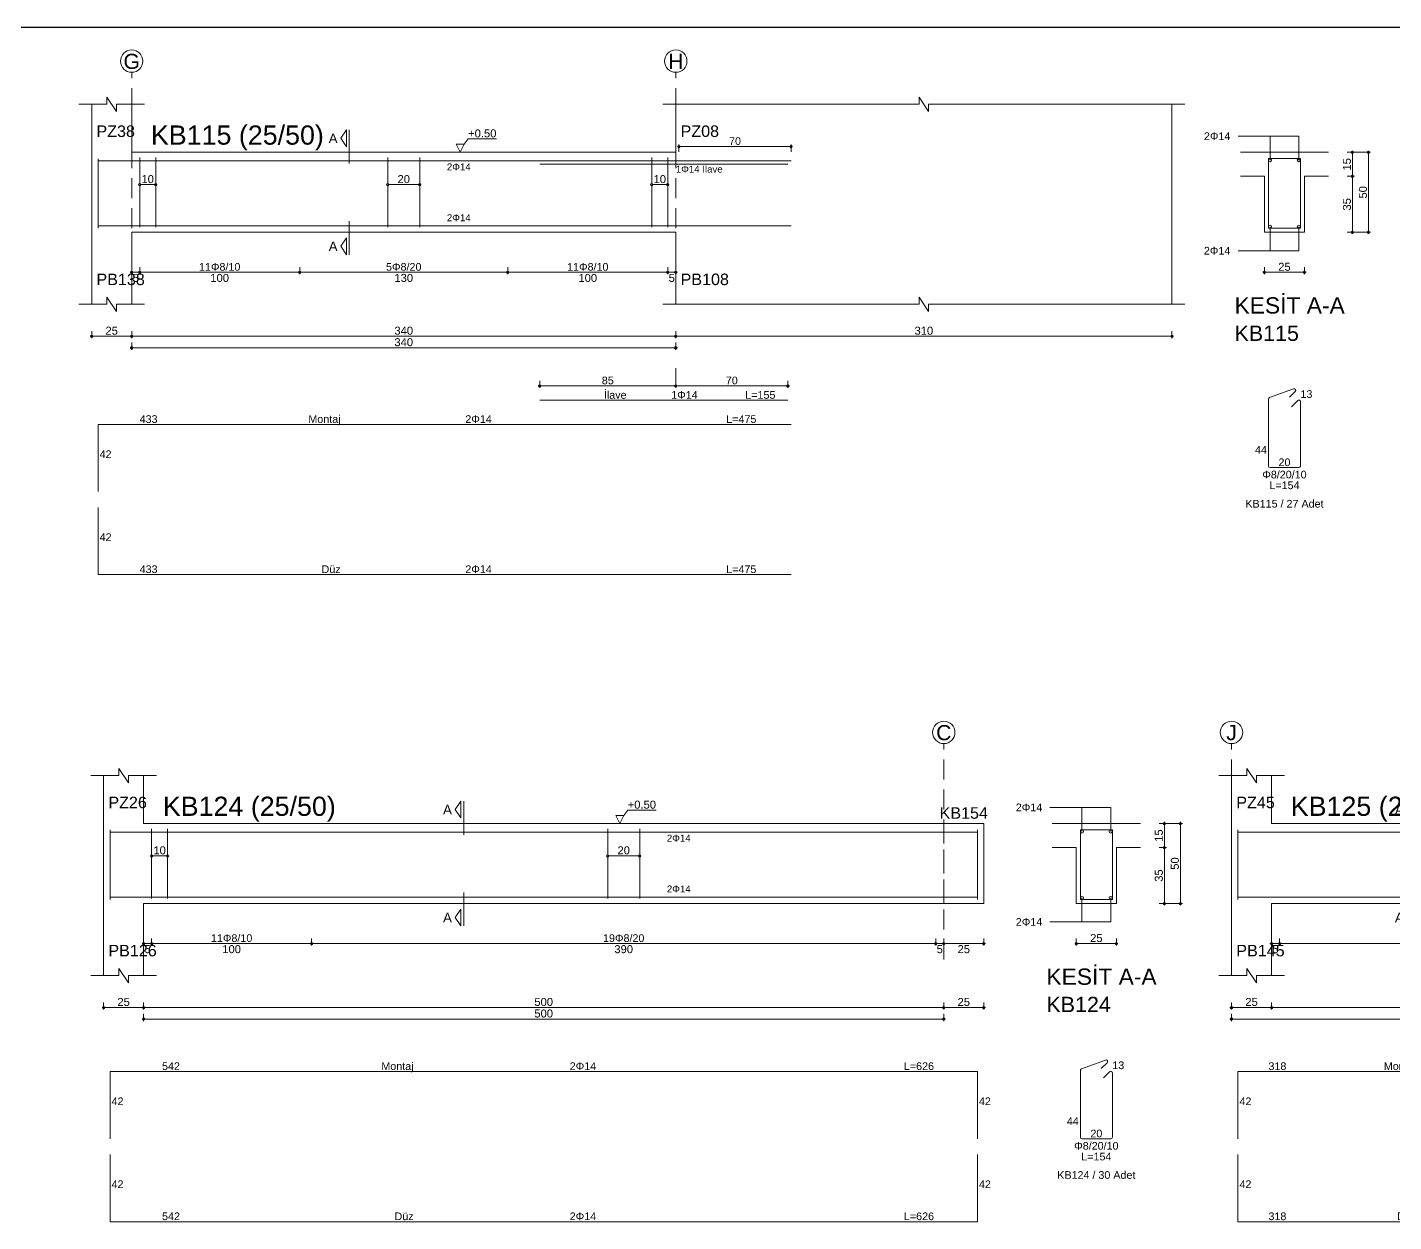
# Model space of a CAD drawing. Header units: millimetres. Extents: x 2232 to 85269, y -3593 to 5869.
# Drawn here: x 11130 to 12411, y -213 to 907 of the extents above; entities that cross this region are included whole.
import ezdxf

# ---------------------------------------------------------------- set-up
doc = ezdxf.new("R2010")
doc.units = ezdxf.units.MM
doc.linetypes.add('DASHDOT2', pattern=[12.7, 6.35, -3.175, 0, -3.175])
doc.linetypes.add('DASHED4', pattern=[18.75, 12.5, -6.25])
doc.layers.add('aks', color=251, linetype='DASHDOT2', lineweight=35)
for name, color, linetype in [('Donatı Topl. Uzun. Yazısı', 7, 'Continuous'), ('Donatı Uz. Yazısı', 7, 'Continuous'), ('Donatı Yazısı', 7, 'Continuous'), ('Donatı Çizgisi', 7, 'Continuous'), ('Kiriş', 7, 'Continuous'), ('Standart', 7, 'Continuous'), ('Ölçülendirme', 7, 'Continuous')]:
    doc.layers.add(name, color=color, linetype=linetype)
doc.styles.add('arial_1_18', font='arial.ttf', dxfattribs={"height": 0.2})

# ---------------------------------------------------------------- blocks, each defined once
blk = doc.blocks.new('IDE757Entity7346')
at = {"layer": 'aks', "color": 30, "linetype": 'DASHED4', "lineweight": 5}
for points in [[(47, 2016.8), (47, 2151.8)], [(387, 2016.8), (387, 2151.8)], [(387, 1955.8), (387, 1966.8)]]:
    blk.add_lwpolyline(points, dxfattribs=at)
at = {"layer": 'aks', "color": 1, "linetype": 'Continuous', "lineweight": 5}
for centre in [(47, 2158.8), (387, 2158.8)]:
    blk.add_circle(centre, 7, dxfattribs=at)
at = {"layer": 'Donatı Çizgisi', "color": 5, "linetype": 'Continuous', "lineweight": 5}
for points in [[(26, 2054.4), (26, 2097.8)], [(26, 2096.4), (459, 2096.4)], [(52, 2055), (52, 2098.6)], [(62, 2055), (62, 2098.6)], [(207, 2055), (207, 2098.6)], [(227, 2055), (227, 2098.6)], [(302, 2094.4), (457, 2094.4)], [(372, 2055), (372, 2098.6)], [(382, 2055), (382, 2098.6)], [(757.33, 2054.3), (757.33, 2097.9)], [(757.33, 2097.9), (777.33, 2097.9)], [(777.33, 2054.3), (777.33, 2097.9)], [(26, 2055.8), (459, 2055.8)], [(757.33, 2054.3), (777.33, 2054.3)], [(302, 1946.8), (457, 1946.8)], [(757.33, 1905.72), (757.33, 1947.59)], [(758.01, 1948.54), (773.01, 1954.01)], [(770.44, 1948.69), (774.08, 1952.33)], [(771.82, 1942.78), (775.59, 1946.56)], [(777.33, 1905.72), (777.33, 1945.84)], [(26, 1889.7), (26, 1931.7)], [(26, 1931.7), (459, 1931.7)], [(758.35, 1904.7), (776.31, 1904.7)], [(26, 1837.85), (26, 1879.85)], [(26, 1837.85), (459, 1837.85)]]:
    blk.add_lwpolyline(points, dxfattribs=at)
for centre in [(758.33, 2096.9), (776.33, 2096.9), (758.33, 2055.3), (776.33, 2055.3)]:
    blk.add_circle(centre, 1, dxfattribs=at)
for centre, start, end in [((758.35, 1947.59), 110, 180), ((773.36, 1953.05), 315, 110), ((776.31, 1945.84), 0, 135), ((758.35, 1905.72), 180, 270), ((776.31, 1905.72), 270, 0)]:
    blk.add_arc(centre, 1.02, start, end, dxfattribs=at)
at = {"layer": 'Kiriş', "color": 1, "linetype": 'Continuous', "lineweight": 5}
for points in [[(31.5, 2131.8), (31.5, 2136.3)], [(37.5, 2127.3), (31.5, 2136.3)], [(539, 2131.8), (539, 2136.3)], [(545, 2127.3), (539, 2136.3)], [(14, 2131.8), (31.5, 2131.8)], [(22, 2006.8), (22, 2131.8)], [(37.5, 2127.3), (37.5, 2131.8)], [(37.5, 2131.8), (55, 2131.8)], [(47, 2101.8), (47, 2131.8)], [(379, 2131.8), (539, 2131.8)], [(387, 2101.8), (387, 2131.8)], [(545, 2131.8), (705, 2131.8)], [(545, 2127.3), (545, 2131.8)], [(697, 2006.8), (697, 2131.8)], [(47, 2101.8), (387, 2101.8)], [(739.83, 2101.8), (794.83, 2101.8)], [(739.83, 2086.8), (754.83, 2086.8)], [(754.83, 2051.8), (754.83, 2086.8)], [(779.83, 2086.8), (794.83, 2086.8)], [(779.83, 2051.8), (779.83, 2086.8)], [(47, 2051.8), (387, 2051.8)], [(47, 2006.8), (47, 2051.8)], [(387, 2006.8), (387, 2051.8)], [(754.83, 2051.8), (779.83, 2051.8)], [(14, 2006.8), (31.5, 2006.8)], [(37.5, 2002.3), (31.5, 2011.3)], [(31.5, 2006.8), (31.5, 2011.3)], [(37.5, 2006.8), (55, 2006.8)], [(37.5, 2002.3), (37.5, 2006.8)], [(379, 2006.8), (539, 2006.8)], [(545, 2002.3), (539, 2011.3)], [(539, 2006.8), (539, 2011.3)], [(545, 2006.8), (705, 2006.8)], [(545, 2002.3), (545, 2006.8)]]:
    blk.add_lwpolyline(points, dxfattribs=at)
at = {"layer": 'Ölçülendirme', "color": 1, "linetype": 'Continuous', "lineweight": 5}
for points in [[(177.75, 2110.55), (181.25, 2115.8)], [(181.25, 2105.3), (177.75, 2110.55)], [(181.25, 2105.3), (181.25, 2115.8)], [(183, 2094.8), (183, 2115.8)], [(254.75, 2106.8), (257.25, 2110.13)], [(257.25, 2110.13), (274.93, 2110.13)], [(738.33, 2111.9), (776.33, 2111.9)], [(758.33, 2096.9), (758.33, 2111.9)], [(776.33, 2096.9), (776.33, 2111.9)], [(252.25, 2101.8), (249.75, 2106.8)], [(249.75, 2106.8), (254.75, 2106.8)], [(254.75, 2106.8), (252.25, 2101.8)], [(252.25, 2101.8), (252.25, 2101.8)], [(388, 2105.4), (460, 2105.4)], [(389, 2102.15), (389, 2106.65)], [(459, 2102.15), (459, 2106.65)], [(806.58, 2101.8), (821.08, 2101.8)], [(809.83, 2050.8), (809.83, 2102.8)], [(819.83, 2050.8), (819.83, 2102.8)], [(806.58, 2086.8), (811.08, 2086.8)], [(52, 2081.6), (62, 2081.6)], [(207, 2081.6), (227, 2081.6)], [(372, 2081.6), (382, 2081.6)], [(183, 2037.8), (183, 2058.8)], [(758.33, 2040.3), (758.33, 2055.3)], [(776.33, 2040.3), (776.33, 2055.3)], [(806.58, 2051.8), (821.08, 2051.8)], [(177.75, 2043.05), (181.25, 2048.3)], [(181.25, 2037.8), (177.75, 2043.05)], [(181.25, 2037.8), (181.25, 2048.3)], [(738.33, 2040.3), (776.33, 2040.3)], [(46, 2026.8), (388, 2026.8)], [(47, 2025.55), (47, 2030.05)], [(52, 2025.55), (52, 2030.05)], [(152, 2025.55), (152, 2030.05)], [(282, 2025.55), (282, 2030.05)], [(382, 2025.55), (382, 2030.05)], [(387, 2025.55), (387, 2030.05)], [(753.83, 2026.8), (780.83, 2026.8)], [(754.83, 2025.55), (754.83, 2030.05)], [(779.83, 2025.55), (779.83, 2030.05)], [(22, 1985.55), (22, 1990.05)], [(47, 1985.55), (47, 1990.05)], [(387, 1985.55), (387, 1990.05)], [(697, 1985.55), (697, 1990.05)], [(21, 1986.8), (698, 1986.8)], [(47, 1978.35), (47, 1982.85)], [(387, 1978.35), (387, 1982.85)], [(46, 1979.6), (388, 1979.6)], [(301, 1955.8), (388, 1955.8)], [(302, 1954.55), (302, 1959.05)], [(386, 1955.8), (458, 1955.8)], [(387, 1954.55), (387, 1959.05)], [(387, 1954.55), (387, 1959.05)], [(457, 1954.55), (457, 1959.05)]]:
    blk.add_lwpolyline(points, dxfattribs=at)
for centre in [(389, 2105.4), (459, 2105.4), (809.83, 2101.8), (819.83, 2101.8), (809.83, 2086.8), (52, 2081.6), (62, 2081.6), (207, 2081.6), (227, 2081.6), (372, 2081.6), (382, 2081.6), (809.83, 2051.8), (819.83, 2051.8), (47, 2026.8), (52, 2026.8), (52, 2026.8), (152, 2026.8), (152, 2026.8), (282, 2026.8), (282, 2026.8), (382, 2026.8), (382, 2026.8), (387, 2026.8), (754.83, 2026.8), (779.83, 2026.8), (22, 1986.8), (47, 1986.8), (47, 1986.8), (387, 1986.8), (387, 1986.8), (697, 1986.8), (47, 1979.6), (387, 1979.6), (302, 1955.8), (387, 1955.8), (387, 1955.8), (457, 1955.8)]:
    blk.add_circle(centre, 0.75, dxfattribs=at)
at = {"layer": 'aks', "color": 1, "linetype": 'Continuous', "lineweight": 5, "style": 'arial_1_18'}
for s, p in [('G', (41.87, 2153.92)), ('H', (382.24, 2153.92))]:
    blk.add_text(s, height=9.45, dxfattribs=at).set_placement(p)
at = {"layer": 'Donatı Topl. Uzun. Yazısı', "color": 1, "linetype": 'Continuous', "lineweight": 5, "style": 'arial_1_18'}
for s, p in [('L=155', (430.42, 1947.76)), ('L=475', (418.52, 1932.66)), ('L=154', (757.92, 1891.26)), ('L=475', (418.52, 1838.81))]:
    blk.add_text(s, height=4.8, dxfattribs=at).set_placement(p)
at = {"layer": 'Donatı Uz. Yazısı', "color": 1, "linetype": 'Continuous', "lineweight": 5, "style": 'arial_1_18'}
for s, p in [('13', (777.33, 1948.3)), ('433', (51.98, 1932.66)), ('42', (26.96, 1910.7)), ('44', (748.92, 1913.42)), ('20', (763.61, 1905.66)), ('42', (26.96, 1858.85)), ('433', (51.98, 1838.81))]:
    blk.add_text(s, height=4.8, dxfattribs=at).set_placement(p)
at = {"layer": 'Donatı Yazısı', "color": 5, "linetype": 'Continuous', "lineweight": 5, "style": 'arial_1_18'}
for s, height, p in [('2Φ14', 4.8, (717, 2109.5)), ('1Φ14 İlave', 4.32, (387, 2089.12)), ('2Φ14', 4.8, (717, 2037.9)), ('1Φ14', 4.8, (384.15, 1947.76)), ('2Φ14', 4.8, (255.49, 1932.66)), ('Φ8/20/10', 4.8, (753.47, 1897.98)), ('KB115 / 27 Adet', 4.8, (742.92, 1879.74)), ('2Φ14', 4.8, (255.49, 1838.81))]:
    blk.add_text(s, height=height, dxfattribs=at).set_placement(p)
for p in [(243.96, 2090.52), (243.96, 2058.76)]:
    blk.add_text('2Φ14', height=4.32, rotation=360, dxfattribs=at).set_placement(p)
at = {"layer": 'Donatı Yazısı', "color": 1, "linetype": 'Continuous', "lineweight": 5, "style": 'arial_1_18'}
for s, p in [('İlave', (342.08, 1947.76)), ('Montaj', (157.42, 1932.66)), ('Düz', (165.63, 1838.81))]:
    blk.add_text(s, height=4.8, dxfattribs=at).set_placement(p)
at = {"layer": 'Kiriş', "color": 1, "linetype": 'Continuous', "lineweight": 5, "style": 'arial_1_18'}
for s, height, p in [('PZ38', 7.2, (25, 2111.4)), ('KB115 (25/50)', 12, (59, 2106.6)), ('PZ08', 7.2, (390, 2111.4)), ('PB138', 7.2, (25, 2018.8)), ('PB108', 7.2, (390, 2018.8)), ('KESİT A-A', 10.2, (736.13, 2001)), ('KB115', 9.6, (736.13, 1983.92))]:
    blk.add_text(s, height=height, dxfattribs=at).set_placement(p)
at = {"layer": 'Ölçülendirme', "color": 1, "linetype": 'Continuous', "lineweight": 5, "style": 'arial_1_18'}
for s, height, p in [('A', 5.95, (170.11, 2107.57)), ('+0.50', 5, (257.25, 2111.13)), ('70', 4.8, (420.27, 2106.4)), ('A', 5.95, (170.11, 2040.07)), ('25', 5, (763.45, 2027.76)), ('5', 5, (47.56, 2020.8)), ('100', 5, (96.17, 2020.8)), ('130', 5, (211.17, 2020.8)), ('100', 5, (326.17, 2020.8)), ('5', 5, (382.56, 2020.8)), ('25', 5, (30.62, 1987.8)), ('340', 5, (211.17, 1987.8)), ('310', 5, (536.17, 1987.8)), ('340', 5, (211.17, 1980.6))]:
    blk.add_text(s, height=height, dxfattribs=at).set_placement(p)
for s, rotation, p in [('15', 90, (808.87, 2090.42)), ('10', 360, (53.12, 2082.56)), ('20', 360, (213.12, 2082.56)), ('10', 360, (373.12, 2082.56)), ('50', 90, (818.87, 2072.92)), ('35', 90, (808.87, 2065.42))]:
    blk.add_text(s, height=5, rotation=rotation, dxfattribs=at).set_placement(p)
at = {"layer": 'Ölçülendirme', "color": 5, "linetype": 'Continuous', "lineweight": 5, "style": 'arial_1_18'}
for s, p in [('11Φ8/10', (89.07, 2027.8)), ('5Φ8/20', (205.94, 2027.8)), ('11Φ8/10', (319.07, 2027.8)), ('85', (340.77, 1956.8)), ('70', (418.27, 1956.8))]:
    blk.add_text(s, height=4.8, dxfattribs=at).set_placement(p)
blk = doc.blocks.new('IDE757Entity7353')
at = {"layer": 'aks', "color": 30, "linetype": 'DASHED4', "lineweight": 5}
blk.add_lwpolyline([(6329.79, 2001.7), (6329.79, 2136.7)], dxfattribs=at)
at = {"layer": 'aks', "color": 1, "linetype": 'Continuous', "lineweight": 5}
blk.add_circle((6329.79, 2143.7), 7, dxfattribs=at)
at = {"layer": 'Donatı Çizgisi', "color": 5, "linetype": 'Continuous', "lineweight": 5}
for points in [[(5834.79, 2039.9), (5834.79, 2083.5)], [(5844.79, 2039.9), (5844.79, 2083.5)], [(6119.79, 2039.9), (6119.79, 2083.5)], [(6139.79, 2039.9), (6139.79, 2083.5)], [(5808.79, 2039.3), (5808.79, 2082.7)], [(5808.79, 2081.3), (6350.79, 2081.3)], [(6350.79, 2039.3), (6350.79, 2082.7)], [(6415.12, 2039.2), (6415.12, 2082.8)], [(6415.12, 2082.8), (6435.12, 2082.8)], [(6435.12, 2039.2), (6435.12, 2082.8)], [(5808.79, 2040.7), (6350.79, 2040.7)], [(6415.12, 2039.2), (6435.12, 2039.2)], [(6415.8, 1933.44), (6430.8, 1938.91)], [(5808.79, 1889.7), (5808.79, 1931.7)], [(5808.79, 1931.7), (6350.79, 1931.7)], [(6350.79, 1889.7), (6350.79, 1931.7)], [(6415.12, 1890.62), (6415.12, 1932.49)], [(6428.23, 1933.59), (6431.87, 1937.23)], [(6429.61, 1927.68), (6433.38, 1931.46)], [(6435.12, 1890.62), (6435.12, 1930.74)], [(6416.14, 1889.6), (6434.1, 1889.6)], [(5808.79, 1837.85), (5808.79, 1879.85)], [(6350.79, 1837.85), (6350.79, 1879.85)], [(5808.79, 1837.85), (6350.79, 1837.85)]]:
    blk.add_lwpolyline(points, dxfattribs=at)
for centre in [(6416.12, 2081.8), (6434.12, 2081.8), (6416.12, 2040.2), (6434.12, 2040.2)]:
    blk.add_circle(centre, 1, dxfattribs=at)
for centre, start, end in [((6431.15, 1937.95), 315, 110), ((6416.14, 1932.49), 110, 180), ((6434.1, 1930.74), 0, 135), ((6416.14, 1890.62), 180, 270), ((6434.1, 1890.62), 270, 0)]:
    blk.add_arc(centre, 1.02, start, end, dxfattribs=at)
at = {"layer": 'Kiriş', "color": 1, "linetype": 'Continuous', "lineweight": 5}
for points in [[(5814.29, 2116.7), (5814.29, 2121.2)], [(5820.29, 2112.2), (5814.29, 2121.2)], [(5796.79, 2116.7), (5814.29, 2116.7)], [(5804.79, 1991.7), (5804.79, 2116.7)], [(5820.29, 2112.2), (5820.29, 2116.7)], [(5820.29, 2116.7), (5837.79, 2116.7)], [(5829.79, 2086.7), (5829.79, 2116.7)], [(5829.79, 2086.7), (6354.79, 2086.7)], [(6354.79, 2036.7), (6354.79, 2086.7)], [(6397.62, 2086.7), (6452.62, 2086.7)], [(6397.62, 2071.7), (6412.62, 2071.7)], [(6412.62, 2036.7), (6412.62, 2071.7)], [(6437.62, 2071.7), (6452.62, 2071.7)], [(6437.62, 2036.7), (6437.62, 2071.7)], [(5829.79, 2036.7), (6354.79, 2036.7)], [(5829.79, 1991.7), (5829.79, 2036.7)], [(6412.62, 2036.7), (6437.62, 2036.7)], [(5796.79, 1991.7), (5814.29, 1991.7)], [(5820.29, 1987.2), (5814.29, 1996.2)], [(5814.29, 1991.7), (5814.29, 1996.2)], [(5820.29, 1991.7), (5837.79, 1991.7)], [(5820.29, 1987.2), (5820.29, 1991.7)]]:
    blk.add_lwpolyline(points, dxfattribs=at)
at = {"layer": 'Kiriş', "color": 1, "linetype": 'DASHED4', "lineweight": 5}
for points in [[(6329.79, 2036.7), (6329.79, 2086.7)], [(6354.79, 2036.7), (6354.79, 2086.7)]]:
    blk.add_lwpolyline(points, dxfattribs=at)
at = {"layer": 'Ölçülendirme', "color": 1, "linetype": 'Continuous', "lineweight": 5}
for points in [[(6024.54, 2095.45), (6028.04, 2100.7)], [(6028.04, 2090.2), (6028.04, 2100.7)], [(6029.79, 2079.7), (6029.79, 2100.7)], [(6028.04, 2090.2), (6024.54, 2095.45)], [(6129.79, 2091.7), (6132.29, 2095.03)], [(6132.29, 2095.03), (6149.97, 2095.03)], [(6396.12, 2096.8), (6434.12, 2096.8)], [(6416.12, 2081.8), (6416.12, 2096.8)], [(6434.12, 2081.8), (6434.12, 2096.8)], [(6127.29, 2086.7), (6124.79, 2091.7)], [(6124.79, 2091.7), (6129.79, 2091.7)], [(6129.79, 2091.7), (6127.29, 2086.7)], [(6127.29, 2086.7), (6127.29, 2086.7)], [(6464.37, 2086.7), (6478.87, 2086.7)], [(6467.62, 2035.7), (6467.62, 2087.7)], [(6477.62, 2035.7), (6477.62, 2087.7)], [(5834.79, 2066.5), (5844.79, 2066.5)], [(6119.79, 2066.5), (6139.79, 2066.5)], [(6464.37, 2071.7), (6468.87, 2071.7)], [(6029.79, 2022.7), (6029.79, 2043.7)], [(6024.54, 2027.95), (6028.04, 2033.2)], [(6028.04, 2022.7), (6028.04, 2033.2)], [(6416.12, 2025.2), (6416.12, 2040.2)], [(6434.12, 2025.2), (6434.12, 2040.2)], [(6464.37, 2036.7), (6478.87, 2036.7)], [(6028.04, 2022.7), (6024.54, 2027.95)], [(6396.12, 2025.2), (6434.12, 2025.2)], [(5829.79, 2010.45), (5829.79, 2014.95)], [(5834.79, 2010.45), (5834.79, 2014.95)], [(5934.79, 2010.45), (5934.79, 2014.95)], [(6324.79, 2010.45), (6324.79, 2014.95)], [(6329.79, 2010.45), (6329.79, 2014.95)], [(6354.79, 2010.45), (6354.79, 2014.95)], [(6412.62, 2010.45), (6412.62, 2014.95)], [(6437.62, 2010.45), (6437.62, 2014.95)], [(5828.79, 2011.7), (6355.79, 2011.7)], [(6411.62, 2011.7), (6438.62, 2011.7)], [(5804.79, 1970.45), (5804.79, 1974.95)], [(5829.79, 1970.45), (5829.79, 1974.95)], [(6329.79, 1970.45), (6329.79, 1974.95)], [(6354.79, 1970.45), (6354.79, 1974.95)], [(5803.79, 1971.7), (6355.79, 1971.7)], [(5828.79, 1964.5), (6330.79, 1964.5)], [(5829.79, 1963.25), (5829.79, 1967.75)], [(6329.79, 1963.25), (6329.79, 1967.75)]]:
    blk.add_lwpolyline(points, dxfattribs=at)
for centre in [(6467.62, 2086.7), (6477.62, 2086.7), (5834.79, 2066.5), (5844.79, 2066.5), (6119.79, 2066.5), (6139.79, 2066.5), (6467.62, 2071.7), (6467.62, 2036.7), (6477.62, 2036.7), (5829.79, 2011.7), (5834.79, 2011.7), (5834.79, 2011.7), (5934.79, 2011.7), (5934.79, 2011.7), (6324.79, 2011.7), (6324.79, 2011.7), (6329.79, 2011.7), (6329.79, 2011.7), (6354.79, 2011.7), (6412.62, 2011.7), (6437.62, 2011.7), (5804.79, 1971.7), (5829.79, 1971.7), (5829.79, 1971.7), (6329.79, 1971.7), (6329.79, 1971.7), (6354.79, 1971.7), (5829.79, 1964.5), (6329.79, 1964.5)]:
    blk.add_circle(centre, 0.75, dxfattribs=at)
at = {"layer": 'aks', "color": 1, "linetype": 'Continuous', "lineweight": 5, "style": 'arial_1_18'}
blk.add_text('C', height=9.45, dxfattribs=at).set_placement((6325.03, 2138.82))
at = {"layer": 'Donatı Topl. Uzun. Yazısı', "color": 1, "linetype": 'Continuous', "lineweight": 5, "style": 'arial_1_18'}
for s, p in [('L=626', (6304.86, 1932.66)), ('L=154', (6415.71, 1876.16)), ('L=626', (6304.86, 1838.81))]:
    blk.add_text(s, height=4.8, dxfattribs=at).set_placement(p)
at = {"layer": 'Donatı Uz. Yazısı', "color": 1, "linetype": 'Continuous', "lineweight": 5, "style": 'arial_1_18'}
for s, p in [('542', (5841.31, 1932.66)), ('13', (6435.12, 1933.2)), ('42', (5809.75, 1910.7)), ('42', (6351.75, 1910.7)), ('44', (6406.71, 1898.32)), ('20', (6421.4, 1890.56)), ('42', (5809.75, 1858.85)), ('42', (6351.75, 1858.85)), ('542', (5841.31, 1838.81))]:
    blk.add_text(s, height=4.8, dxfattribs=at).set_placement(p)
at = {"layer": 'Donatı Yazısı', "color": 5, "linetype": 'Continuous', "lineweight": 5, "style": 'arial_1_18'}
for s, p in [('2Φ14', (6374.79, 2094.4)), ('2Φ14', (6374.79, 2022.8)), ('2Φ14', (6096.05, 1932.66)), ('Φ8/20/10', (6411.26, 1882.88)), ('KB124 / 30 Adet', (6400.7, 1864.64)), ('2Φ14', (6096.05, 1838.81))]:
    blk.add_text(s, height=4.8, dxfattribs=at).set_placement(p)
for p in [(6156.75, 2075.42), (6156.75, 2043.66)]:
    blk.add_text('2Φ14', height=4.32, rotation=360, dxfattribs=at).set_placement(p)
at = {"layer": 'Donatı Yazısı', "color": 1, "linetype": 'Continuous', "lineweight": 5, "style": 'arial_1_18'}
for s, p in [('Montaj', (5978.36, 1932.66)), ('Düz', (5986.57, 1838.81))]:
    blk.add_text(s, height=4.8, dxfattribs=at).set_placement(p)
at = {"layer": 'Kiriş', "color": 1, "linetype": 'Continuous', "lineweight": 5, "style": 'arial_1_18'}
for s, height, p in [('PZ26', 7.2, (5807.79, 2096.3)), ('KB124 (25/50)', 12, (5841.79, 2091.5)), ('KB154', 7.2, (6327.19, 2089.7)), ('PB126', 7.2, (5807.79, 2003.7)), ('KESİT A-A', 10.2, (6393.92, 1985.9)), ('KB124', 9.6, (6393.92, 1968.82))]:
    blk.add_text(s, height=height, dxfattribs=at).set_placement(p)
at = {"layer": 'Ölçülendirme', "color": 1, "linetype": 'Continuous', "lineweight": 5, "style": 'arial_1_18'}
for s, height, p in [('+0.50', 5, (6132.29, 2096.03)), ('A', 5.95, (6016.9, 2092.48)), ('A', 5.95, (6016.9, 2024.98)), ('25', 5, (6421.24, 2012.66)), ('5', 5, (5830.35, 2005.7)), ('100', 5, (5878.96, 2005.7)), ('390', 5, (6123.96, 2005.7)), ('5', 5, (6325.35, 2005.7)), ('25', 5, (6338.41, 2005.7)), ('25', 5, (5813.41, 1972.7)), ('500', 5, (6073.96, 1972.7)), ('25', 5, (6338.41, 1972.7)), ('500', 5, (6073.96, 1965.5))]:
    blk.add_text(s, height=height, dxfattribs=at).set_placement(p)
for s, rotation, p in [('15', 90, (6466.66, 2075.32)), ('10', 360, (5835.91, 2067.46)), ('20', 360, (6125.91, 2067.46)), ('35', 90, (6466.66, 2050.32)), ('50', 90, (6476.66, 2057.82))]:
    blk.add_text(s, height=5, rotation=rotation, dxfattribs=at).set_placement(p)
at = {"layer": 'Ölçülendirme', "color": 5, "linetype": 'Continuous', "lineweight": 5, "style": 'arial_1_18'}
for s, p in [('11Φ8/10', (5871.86, 2012.7)), ('19Φ8/20', (6116.86, 2012.7))]:
    blk.add_text(s, height=4.8, dxfattribs=at).set_placement(p)
blk = doc.blocks.new('IDE757Entity7354')
at = {"layer": 'aks', "color": 30, "linetype": 'DASHED4', "lineweight": 5}
blk.add_lwpolyline([(6509.6, 2001.7), (6509.6, 2136.7)], dxfattribs=at)
at = {"layer": 'aks', "color": 1, "linetype": 'Continuous', "lineweight": 5}
blk.add_circle((6509.6, 2143.7), 7, dxfattribs=at)
at = {"layer": 'Donatı Çizgisi', "color": 5, "linetype": 'Continuous', "lineweight": 5}
for points in [[(6642.1, 2039.9), (6642.1, 2083.5)], [(6652.1, 2039.9), (6652.1, 2083.5)], [(6513.6, 2039.3), (6513.6, 2082.7)], [(6513.6, 2081.3), (6831.6, 2081.3)], [(6969.94, 2039.2), (6969.94, 2082.8)], [(6969.94, 2082.8), (6989.94, 2082.8)], [(6989.94, 2039.2), (6989.94, 2082.8)], [(6513.6, 2040.7), (6831.6, 2040.7)], [(6969.94, 2039.2), (6989.94, 2039.2)], [(6970.61, 1933.44), (6985.61, 1938.91)], [(6513.6, 1889.7), (6513.6, 1931.7)], [(6513.6, 1931.7), (6831.6, 1931.7)], [(6969.94, 1890.62), (6969.94, 1932.49)], [(6983.04, 1933.59), (6986.68, 1937.23)], [(6984.42, 1927.68), (6988.19, 1931.46)], [(6989.94, 1890.62), (6989.94, 1930.74)], [(6970.96, 1889.6), (6988.92, 1889.6)], [(6513.6, 1837.85), (6513.6, 1879.85)], [(6513.6, 1837.85), (6831.6, 1837.85)]]:
    blk.add_lwpolyline(points, dxfattribs=at)
for centre in [(6970.94, 2081.8), (6988.94, 2081.8), (6970.94, 2040.2), (6988.94, 2040.2)]:
    blk.add_circle(centre, 1, dxfattribs=at)
for centre, start, end in [((6985.96, 1937.95), 315, 110), ((6970.96, 1932.49), 110, 180), ((6988.92, 1930.74), 0, 135), ((6970.96, 1890.62), 180, 270), ((6988.92, 1890.62), 270, 0)]:
    blk.add_arc(centre, 1.02, start, end, dxfattribs=at)
at = {"layer": 'Kiriş', "color": 1, "linetype": 'Continuous', "lineweight": 5}
for points in [[(6519.1, 2116.7), (6519.1, 2121.2)], [(6525.1, 2112.2), (6519.1, 2121.2)], [(6831.6, 2116.7), (6831.6, 2121.2)], [(6837.6, 2112.2), (6831.6, 2121.2)], [(6501.6, 2116.7), (6519.1, 2116.7)], [(6509.6, 1991.7), (6509.6, 2116.7)], [(6525.1, 2112.2), (6525.1, 2116.7)], [(6525.1, 2116.7), (6542.6, 2116.7)], [(6534.6, 2086.7), (6534.6, 2116.7)], [(6751.6, 2116.7), (6831.6, 2116.7)], [(6759.6, 2086.7), (6759.6, 2116.7)], [(6837.6, 2116.7), (6917.6, 2116.7)], [(6837.6, 2112.2), (6837.6, 2116.7)], [(6909.6, 1991.7), (6909.6, 2116.7)], [(6534.6, 2086.7), (6759.6, 2086.7)], [(6952.44, 2086.7), (7007.44, 2086.7)], [(6952.44, 2071.7), (6967.44, 2071.7)], [(6967.44, 2036.7), (6967.44, 2071.7)], [(6992.44, 2071.7), (7007.44, 2071.7)], [(6992.44, 2036.7), (6992.44, 2071.7)], [(6534.6, 2036.7), (6759.6, 2036.7)], [(6534.6, 1991.7), (6534.6, 2036.7)], [(6759.6, 1991.7), (6759.6, 2036.7)], [(6967.44, 2036.7), (6992.44, 2036.7)], [(6501.6, 1991.7), (6519.1, 1991.7)], [(6525.1, 1987.2), (6519.1, 1996.2)], [(6519.1, 1991.7), (6519.1, 1996.2)], [(6525.1, 1991.7), (6542.6, 1991.7)], [(6525.1, 1987.2), (6525.1, 1991.7)], [(6751.6, 1991.7), (6831.6, 1991.7)], [(6837.6, 1987.2), (6831.6, 1996.2)], [(6831.6, 1991.7), (6831.6, 1996.2)], [(6837.6, 1991.7), (6917.6, 1991.7)], [(6837.6, 1987.2), (6837.6, 1991.7)]]:
    blk.add_lwpolyline(points, dxfattribs=at)
at = {"layer": 'Ölçülendirme', "color": 1, "linetype": 'Continuous', "lineweight": 5}
for points in [[(6619.35, 2095.45), (6622.85, 2100.7)], [(6622.85, 2090.2), (6622.85, 2100.7)], [(6624.6, 2079.7), (6624.6, 2100.7)], [(6622.85, 2090.2), (6619.35, 2095.45)], [(6673.35, 2091.7), (6675.85, 2095.03)], [(6675.85, 2095.03), (6693.53, 2095.03)], [(6950.94, 2096.8), (6988.94, 2096.8)], [(6970.94, 2081.8), (6970.94, 2096.8)], [(6988.94, 2081.8), (6988.94, 2096.8)], [(6670.85, 2086.7), (6668.35, 2091.7)], [(6668.35, 2091.7), (6673.35, 2091.7)], [(6673.35, 2091.7), (6670.85, 2086.7)], [(6670.85, 2086.7), (6670.85, 2086.7)], [(6760.6, 2090.3), (6832.6, 2090.3)], [(6761.6, 2087.05), (6761.6, 2091.55)], [(6831.6, 2087.05), (6831.6, 2091.55)], [(7019.19, 2086.7), (7033.69, 2086.7)], [(7022.44, 2035.7), (7022.44, 2087.7)], [(7032.44, 2035.7), (7032.44, 2087.7)], [(6642.1, 2066.5), (6652.1, 2066.5)], [(7019.19, 2071.7), (7023.69, 2071.7)], [(6624.6, 2022.7), (6624.6, 2043.7)], [(6619.35, 2027.95), (6622.85, 2033.2)], [(6622.85, 2022.7), (6622.85, 2033.2)], [(6970.94, 2025.2), (6970.94, 2040.2)], [(6988.94, 2025.2), (6988.94, 2040.2)], [(7019.19, 2036.7), (7033.69, 2036.7)], [(6622.85, 2022.7), (6619.35, 2027.95)], [(6950.94, 2025.2), (6988.94, 2025.2)], [(6534.6, 2010.45), (6534.6, 2014.95)], [(6539.6, 2010.45), (6539.6, 2014.95)], [(6754.6, 2010.45), (6754.6, 2014.95)], [(6759.6, 2010.45), (6759.6, 2014.95)], [(6967.44, 2010.45), (6967.44, 2014.95)], [(6992.44, 2010.45), (6992.44, 2014.95)], [(6533.6, 2011.7), (6760.6, 2011.7)], [(6966.44, 2011.7), (6993.44, 2011.7)], [(6509.6, 1970.45), (6509.6, 1974.95)], [(6534.6, 1970.45), (6534.6, 1974.95)], [(6759.6, 1970.45), (6759.6, 1974.95)], [(6909.6, 1970.45), (6909.6, 1974.95)], [(6508.6, 1971.7), (6910.6, 1971.7)], [(6508.6, 1964.5), (6760.6, 1964.5)], [(6509.6, 1963.25), (6509.6, 1967.75)], [(6759.6, 1963.25), (6759.6, 1967.75)]]:
    blk.add_lwpolyline(points, dxfattribs=at)
for centre in [(6761.6, 2090.3), (6831.6, 2090.3), (7022.44, 2086.7), (7032.44, 2086.7), (6642.1, 2066.5), (6652.1, 2066.5), (7022.44, 2071.7), (7022.44, 2036.7), (7032.44, 2036.7), (6534.6, 2011.7), (6539.6, 2011.7), (6539.6, 2011.7), (6754.6, 2011.7), (6754.6, 2011.7), (6759.6, 2011.7), (6967.44, 2011.7), (6992.44, 2011.7), (6509.6, 1971.7), (6534.6, 1971.7), (6534.6, 1971.7), (6759.6, 1971.7), (6759.6, 1971.7), (6909.6, 1971.7), (6509.6, 1964.5), (6759.6, 1964.5)]:
    blk.add_circle(centre, 0.75, dxfattribs=at)
at = {"layer": 'aks', "color": 1, "linetype": 'Continuous', "lineweight": 5, "style": 'arial_1_18'}
blk.add_text('J', height=9.45, dxfattribs=at).set_placement((6506.3, 2138.82))
at = {"layer": 'Donatı Topl. Uzun. Yazısı', "color": 1, "linetype": 'Continuous', "lineweight": 5, "style": 'arial_1_18'}
for s, p in [('L=360', (6796.87, 1932.66)), ('L=154', (6970.52, 1876.16)), ('L=360', (6796.87, 1838.81))]:
    blk.add_text(s, height=4.8, dxfattribs=at).set_placement(p)
at = {"layer": 'Donatı Uz. Yazısı', "color": 1, "linetype": 'Continuous', "lineweight": 5, "style": 'arial_1_18'}
for s, p in [('318', (6532.68, 1932.66)), ('13', (6989.94, 1933.2)), ('42', (6514.56, 1910.7)), ('44', (6961.52, 1898.32)), ('20', (6976.21, 1890.56)), ('42', (6514.56, 1858.85)), ('318', (6532.68, 1838.81))]:
    blk.add_text(s, height=4.8, dxfattribs=at).set_placement(p)
at = {"layer": 'Donatı Yazısı', "color": 5, "linetype": 'Continuous', "lineweight": 5, "style": 'arial_1_18'}
for s, p in [('2Φ14', (6929.6, 2094.4)), ('2Φ14', (6929.6, 2022.8)), ('2Φ14', (6682.14, 1932.66)), ('Φ8/10', (6970.74, 1882.88)), ('KB125 / 22 Adet', (6955.52, 1864.64)), ('2Φ14', (6682.14, 1838.81))]:
    blk.add_text(s, height=4.8, dxfattribs=at).set_placement(p)
for p in [(6669.06, 2075.42), (6669.06, 2043.66)]:
    blk.add_text('2Φ14', height=4.32, rotation=360, dxfattribs=at).set_placement(p)
at = {"layer": 'Donatı Yazısı', "color": 1, "linetype": 'Continuous', "lineweight": 5, "style": 'arial_1_18'}
for s, p in [('Montaj', (6604.77, 1932.66)), ('Düz', (6612.98, 1838.81))]:
    blk.add_text(s, height=4.8, dxfattribs=at).set_placement(p)
at = {"layer": 'Kiriş', "color": 1, "linetype": 'Continuous', "lineweight": 5, "style": 'arial_1_18'}
for s, height, p in [('PZ45', 7.2, (6512.6, 2096.3)), ('KB125 (25/50)', 12, (6546.6, 2091.5)), ('PZ12', 7.2, (6762.6, 2096.3)), ('PB145', 7.2, (6512.6, 2003.7)), ('PB112', 7.2, (6762.6, 2003.7)), ('KESİT A-A', 10.2, (6948.74, 1985.9)), ('KB125', 9.6, (6948.74, 1968.82))]:
    blk.add_text(s, height=height, dxfattribs=at).set_placement(p)
at = {"layer": 'Ölçülendirme', "color": 1, "linetype": 'Continuous', "lineweight": 5, "style": 'arial_1_18'}
for s, height, p in [('+0.50', 5, (6675.85, 2096.03)), ('A', 5.95, (6611.71, 2092.48)), ('70', 4.8, (6792.87, 2091.3)), ('A', 5.95, (6611.71, 2024.98)), ('25', 5, (6976.05, 2012.66)), ('5', 5, (6535.16, 2005.7)), ('215', 5, (6641.27, 2005.7)), ('5', 5, (6755.16, 2005.7)), ('25', 5, (6518.22, 1972.7)), ('225', 5, (6641.27, 1972.7)), ('150', 5, (6828.77, 1972.7)), ('250', 5, (6641.27, 1965.5))]:
    blk.add_text(s, height=height, dxfattribs=at).set_placement(p)
for s, rotation, p in [('15', 90, (7021.48, 2075.32)), ('10', 360, (6643.22, 2067.46)), ('35', 90, (7021.48, 2050.32)), ('50', 90, (7031.48, 2057.82))]:
    blk.add_text(s, height=5, rotation=rotation, dxfattribs=at).set_placement(p)
at = {"layer": 'Ölçülendirme', "color": 5, "linetype": 'Continuous', "lineweight": 5, "style": 'arial_1_18'}
blk.add_text('22Φ8/10', height=4.8, dxfattribs=at).set_placement((6634.17, 2012.7))

msp = doc.modelspace()

# ---------------------------------------------------------------- linework, layer by layer
msp.add_line((3332.4, 906.6), (85269.2, 906.6))

# ---------------------------------------------------------------- block references
at = {"layer": 'Standart', "xscale": 1.5, "yscale": 1.5, "zscale": 1.5}
for name, p in [('IDE757Entity7346', (11157.4, -2363.3)), ('IDE757Entity7353', (2494.4, -2970)), ('IDE757Entity7354', (2494.4, -2970))]:
    msp.add_blockref(name, p, dxfattribs=at)

doc.saveas('drawing.dxf')
